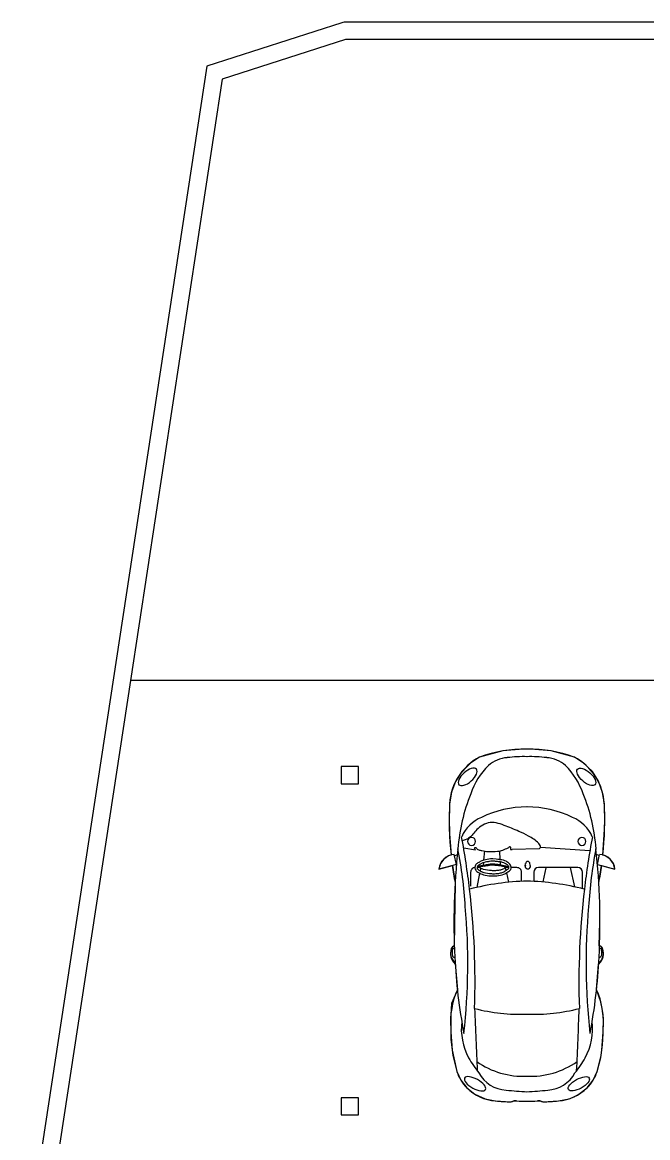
# Model space of a CAD drawing. Header units: inches. Extents: x -37 to 842, y -205 to 94.
# Drawn here: x -11.35 to -4.09, y -3.38 to 9.59 of the extents above; entities that cross this region are included whole.
import ezdxf

# ---------------------------------------------------------------- set-up
doc = ezdxf.new("R2010")
doc.units = ezdxf.units.IN
doc.header["$MEASUREMENT"] = 0
doc.layers.add('ABASE', color=254, linetype='Continuous')
doc.layers.add('AL_MOBILIARIO', color=8, linetype='Continuous')

# ---------------------------------------------------------------- blocks, each defined once
blk = doc.blocks.new('car5p')
at = {"layer": 'AL_MOBILIARIO'}
for p, q in [((54.261, -35.015), (54.196, -34.997)), ((54.196, -34.997), (54.239, -35.153)), ((54.253, -35.2), (54.196, -34.997)), ((53.217, -35.131), (53.177, -35.137)), ((53.273, -35.141), (53.217, -35.131)), ((54.315, -35.054), (54.261, -35.015)), ((54.352, -35.11), (54.315, -35.054)), ((54.361, -35.138), (54.352, -35.11)), ((54.659, -35.118), (54.361, -35.138)), ((54.774, -35.117), (54.659, -35.118)), ((54.958, -35.121), (54.774, -35.117)), ((55.092, -35.143), (54.958, -35.121)), ((51.743, -35.252), (51.656, -35.321)), ((51.844, -35.205), (51.743, -35.252)), ((52.093, -35.149), (51.844, -35.205)), ((52.302, -35.134), (52.093, -35.149)), ((52.503, -35.136), (52.302, -35.134)), ((52.636, -35.145), (52.503, -35.136)), ((52.795, -35.211), (52.636, -35.145)), ((53.102, -35.186), (52.795, -35.211)), ((53.177, -35.137), (53.102, -35.186)), ((53.177, -35.137), (53.177, -35.137)), ((53.295, -35.153), (53.273, -35.141)), ((53.304, -35.176), (53.295, -35.153)), ((54.039, -35.185), (53.304, -35.176)), ((54.239, -35.153), (54.039, -35.185)), ((54.253, -35.2), (54.367, -35.175)), ((54.351, -35.179), (54.367, -35.211)), ((55.217, -35.19), (55.092, -35.143)), ((55.331, -35.263), (55.217, -35.19)), ((55.431, -35.368), (55.331, -35.263)), ((51.656, -35.321), (51.582, -35.415)), ((54.418, -35.421), (54.44, -35.285)), ((55.499, -35.47), (55.431, -35.368)), ((51.582, -35.415), (51.528, -35.533)), ((54.149, -35.47), (53.984, -35.436)), ((54.206, -35.482), (54.176, -35.476)), ((54.232, -35.529), (54.215, -35.442)), ((54.244, -35.528), (54.227, -35.441)), ((54.242, -35.515), (54.276, -35.518)), ((54.303, -35.52), (54.409, -35.529)), ((55.572, -35.741), (55.499, -35.47)), ((51.505, -35.65), (51.493, -35.833)), ((51.528, -35.533), (51.505, -35.65)), ((54.154, -35.782), (54.045, -35.806)), ((54.215, -35.768), (54.182, -35.776)), ((54.239, -35.702), (54.215, -35.81)), ((54.251, -35.701), (54.227, -35.809)), ((54.248, -35.713), (54.282, -35.711)), ((54.308, -35.71), (54.407, -35.705)), ((55.591, -35.975), (55.572, -35.741)), ((51.493, -35.833), (51.504, -35.866)), ((51.504, -35.866), (51.5, -36.02)), ((54.433, -36.162), (54.425, -35.85)), ((51.5, -36.02), (51.505, -36.173)), ((54.231, -35.999), (54.262, -36.005)), ((55.591, -36.065), (55.591, -35.975)), ((54.161, -36.099), (54.055, -36.099)), ((54.215, -36.61), (54.215, -36.153)), ((54.231, -36.06), (54.262, -36.054)), ((55.572, -36.3), (55.591, -36.065)), ((51.505, -36.173), (51.494, -36.205)), ((51.494, -36.205), (51.504, -36.387)), ((54.213, -36.24), (54.048, -36.205)), ((54.409, -36.751), (54.45, -36.177)), ((55.5, -36.571), (55.572, -36.3)), ((51.504, -36.387), (51.528, -36.511)), ((51.528, -36.511), (51.55, -36.567)), ((54.215, -36.524), (53.991, -36.574)), ((51.55, -36.567), (51.58, -36.622)), ((51.58, -36.622), (51.656, -36.72)), ((53.97, -36.665), (54.161, -36.665)), ((55.387, -36.723), (55.423, -36.689)), ((55.423, -36.689), (55.5, -36.571)), ((51.656, -36.72), (51.743, -36.789)), ((51.743, -36.789), (51.844, -36.835)), ((55.218, -36.851), (55.331, -36.78)), ((55.331, -36.78), (55.387, -36.723)), ((51.844, -36.835), (52.009, -36.878)), ((52.009, -36.878), (52.093, -36.892)), ((52.093, -36.892), (52.302, -36.906)), ((52.302, -36.906), (52.421, -36.908)), ((52.421, -36.908), (52.504, -36.905)), ((52.504, -36.905), (52.577, -36.895)), ((52.577, -36.895), (52.653, -36.88)), ((52.653, -36.88), (52.798, -36.828)), ((52.798, -36.828), (53.092, -36.852)), ((53.092, -36.852), (53.144, -36.892)), ((53.144, -36.892), (53.208, -36.908)), ((53.208, -36.908), (53.27, -36.9)), ((53.27, -36.9), (53.296, -36.888)), ((53.296, -36.888), (53.306, -36.861)), ((53.306, -36.861), (53.582, -36.869)), ((53.582, -36.869), (53.804, -36.866)), ((53.804, -36.866), (54.039, -36.856)), ((54.039, -36.856), (54.239, -36.888)), ((54.253, -36.84), (54.196, -37.043)), ((54.239, -36.888), (54.196, -37.043)), ((54.253, -36.84), (54.367, -36.865)), ((54.315, -36.987), (54.353, -36.93)), ((54.351, -36.862), (54.367, -36.829)), ((54.353, -36.93), (54.359, -36.902)), ((54.359, -36.902), (54.659, -36.922)), ((54.659, -36.922), (54.774, -36.924)), ((54.774, -36.924), (54.958, -36.92)), ((54.958, -36.92), (55.089, -36.899)), ((55.089, -36.899), (55.218, -36.851)), ((54.196, -37.043), (54.258, -37.026)), ((54.258, -37.026), (54.315, -36.987))]:
    blk.add_line(p, q, dxfattribs=at)
for points in [[(54.215, -35.419, 0.414214), (54.161, -35.365), (54, -35.365)], [(54.056, -35.958), (54.161, -35.958, 0.414214), (54.215, -35.903), (54.215, -35.837)]]:
    blk.add_lwpolyline(points, format="xyb", dxfattribs=at)
for points in [[(54.215, -35.465), (54.215, -35.442)], [(54.215, -35.81), (54.215, -35.768)]]:
    blk.add_lwpolyline(points, dxfattribs=at)
for centre, radius, start, end in [((54.18, -35.184), 0.187, 2.5895, 85.1642), ((52.421, -36.059), 0.927, 66.1695, 94.4524), ((53.217, -35.299), 0.167, 70.422, 137.6815), ((54.774, -39.117), 4, 87.3617, 95.9207), ((54.923, -35.769), 0.649, 27.4706, 86.8958), ((51.984, -35.645), 0.461, 107.6667, 135.3654), ((52.302, -36.644), 1.509, 88.2419, 107.6667), ((52.34, -35.956), 0.699, 83.0468, 118.6215), ((53.463, -41.397), 6.222, 92.6645, 100.8935), ((53.194, -35.175), 0.0208, 117.3553, 198.6953), ((53.582, -42.914), 7.743, 83.6862, 93.0174), ((53.217, -35.221), 0.072, 86.3517, 116.7819), ((53.229, -35.293), 0.144, 74.075, 92.8953), ((53.265, -35.165), 0.0111, 290.9563, 74.075), ((53.269, -35.176), 0.0346, 358.953, 82.653), ((53.485, -30.452), 4.859, 273.2586, 281.2572), ((52.788, -25.565), 9.859, 276.8538, 280.432), ((54.774, -39.117), 4, 97.6796, 100.5813), ((54.287, -37.287), 2.074, 67.7656, 85.955), ((54.402, -35.654), 0.428, 22.2685, 66.4568), ((52.021, -35.688), 0.518, 134.8156, 176.2091), ((52.535, -36.313), 1.106, 118.6215, 129.6583), ((53.106, -27.987), 7.346, 263.6037, 275.1155), ((52.882, -26.178), 9.239, 268.1085, 276.7269), ((51.036, -36.108), 3.024, 1.6629, 14.4466), ((54.802, -36.174), 0.851, 45.0395, 71.5127), ((52.014, -35.801), 0.386, 118.5377, 176.7022), ((52.713, -35.972), 0.923, 144.5605, 182.9807), ((54.975, -101.77), 66.401, 92.06958, 92.69392), ((54.64, -35.944), 2.13, 165.5498, 182.063), ((53.724, -36.02), 1.197, 359.966, 26.1842), ((54.158, -35.975), 1.433, 358.203, 20.657), ((55.125, -35.814), 0.368, 3.5765, 41.0654), ((53.045, -35.836), 1.552, 173.2716, 179.9906), ((66.888, -37.095), 15.317, 175.0732, 175.9774), ((51.594, -35.818), 0.102, 189.8044, 208.967), ((52.413, -35.992), 0.914, 174.1186, 181.7543), ((50.991, -35.875), 0.514, 357.37, 0.8403), ((54.009, -35.979), 1.496, 358.4023, 7.2064), ((52.413, -36.048), 0.914, 178.2457, 185.8814), ((66.888, -34.946), 15.317, 184.0226, 184.9268), ((52.713, -36.068), 0.923, 177.0193, 215.4395), ((54.64, -36.097), 2.13, 177.937, 194.4502), ((51.036, -35.932), 3.024, 345.5534, 358.3371), ((54.231, -36.03), 0.0305, 67.3801, 292.6199), ((54.262, -36.03), 0.0244, 270, 90), ((53.724, -36.021), 1.197, 333.8158, 0.034), ((54.009, -36.062), 1.496, 352.7936, 1.5977), ((54.158, -36.065), 1.433, 339.343, 1.797), ((50.991, -36.165), 0.514, 359.1597, 2.63), ((54.161, -36.153), 0.0544, 0, 90), ((51.594, -36.222), 0.102, 151.033, 170.1956), ((53.045, -36.205), 1.552, 180.0094, 186.7284), ((52.014, -36.239), 0.386, 183.2978, 241.4623), ((55.125, -36.227), 0.368, 318.9346, 356.4235), ((52.021, -36.352), 0.518, 183.7909, 225.1844), ((54.402, -36.387), 0.428, 293.5432, 337.7315), ((54.802, -35.866), 0.851, 288.4873, 314.9605), ((52.535, -35.727), 1.106, 230.3417, 241.3785), ((54.975, 29.73), 66.401, 267.30608, 267.93042), ((52.882, -45.863), 9.239, 83.2731, 91.8915), ((52.788, -46.476), 9.859, 79.568, 83.1462), ((54.161, -36.61), 0.0544, 270, 360), ((54.287, -34.754), 2.074, 274.045, 292.2344), ((54.923, -36.271), 0.649, 273.1042, 332.5294), ((51.984, -36.396), 0.461, 224.6346, 252.3333), ((52.34, -36.084), 0.699, 241.3785, 276.9532), ((53.106, -44.053), 7.346, 84.8845, 96.3963), ((53.463, -30.643), 6.222, 259.1065, 267.3355), ((53.485, -41.588), 4.859, 78.7428, 86.7414), ((52.302, -35.397), 1.509, 252.3333, 271.7581), ((52.421, -35.982), 0.927, 265.5476, 293.8305), ((53.217, -36.742), 0.167, 222.3185, 289.578), ((53.194, -36.865), 0.0208, 161.3047, 242.6447), ((53.582, -29.126), 7.743, 266.9826, 276.3138), ((53.217, -36.819), 0.072, 243.2181, 273.6483), ((53.229, -36.747), 0.144, 267.1047, 285.925), ((53.265, -36.875), 0.0111, 285.925, 69.0437), ((53.269, -36.865), 0.0346, 277.347, 1.047), ((54.774, -32.924), 4, 259.4187, 262.3204), ((54.18, -36.857), 0.187, 274.8358, 357.4105), ((54.774, -32.924), 4, 264.0793, 272.6383)]:
    blk.add_arc(centre, radius, start, end, dxfattribs=at)
at = {"layer": 'AL_MOBILIARIO', "extrusion": (0, 0, -1)}
for centre, major_axis, ratio in [((55.269, -35.331), (0.09, -0.102), 0.463754), ((51.702, -35.417), (0.067, 0.121), 0.405921)]:
    blk.add_ellipse(centre, major_axis=major_axis, ratio=ratio, dxfattribs=at)
at = {"layer": 'AL_MOBILIARIO'}
for centre in [(54.519, -35.376), (54.519, -36.659)]:
    blk.add_ellipse(centre, major_axis=(0, -0.0467), ratio=0.983266, start_param=4.712389, end_param=10.995574, dxfattribs=at)
for centre, major_axis, ratio in [((51.702, -36.623), (0.067, -0.121), 0.405921), ((55.269, -36.71), (0.09, 0.102), 0.463754)]:
    blk.add_ellipse(centre, major_axis=major_axis, ratio=ratio, dxfattribs=at)
for points, knots in [([(54.433, -36.162), (54.436, -36.169), (54.458, -36.187), (54.506, -36.15), (54.545, -36.103), (54.591, -36.023), (54.646, -35.909), (54.695, -35.783), (54.74, -35.667), (54.741, -35.569), (54.7, -35.488), (54.648, -35.426), (54.592, -35.387), (54.559, -35.347), (54.543, -35.32), (54.528, -35.269)], [0, 0, 0, 0, 0.527288, 1.647451, 3.487558, 5.099073, 7.968657, 12.238313, 14.475187, 16.613757, 18.744202, 20.639343, 22.223389, 23.452731, 24.286529, 24.286529, 24.286529, 24.286529]), ([(54.309, -35.703), (54.311, -35.689), (54.298, -35.768), (54.28, -35.79), (54.252, -35.829), (54.22, -35.839), (54.186, -35.833), (54.163, -35.794), (54.13, -35.744), (54.117, -35.673), (54.118, -35.594), (54.128, -35.521), (54.151, -35.461), (54.179, -35.425), (54.209, -35.413), (54.232, -35.418), (54.252, -35.425), (54.267, -35.448), (54.295, -35.487), (54.311, -35.573), (54.321, -35.608), (54.306, -35.717), (54.309, -35.703)], [0, 0, 0, 0, 0.03969, 0.089634, 0.13125, 0.1542862, 0.1797268, 0.2207266, 0.2680991, 0.3447665, 0.4095645, 0.4843001, 0.541515, 0.5817687, 0.6060665, 0.6262474, 0.6436722, 0.6634686, 0.6988791, 0.7758465, 0.8696394, 0.907731, 0.907731, 0.907731, 0.907731]), ([(54.282, -35.705), (54.281, -35.71), (54.28, -35.715), (54.278, -35.726), (54.276, -35.732), (54.272, -35.749), (54.27, -35.756), (54.265, -35.765), (54.263, -35.768), (54.259, -35.775), (54.257, -35.777), (54.251, -35.785), (54.246, -35.792), (54.239, -35.8), (54.236, -35.802), (54.231, -35.806), (54.229, -35.807), (54.225, -35.809), (54.223, -35.81), (54.217, -35.81), (54.213, -35.81), (54.208, -35.809), (54.207, -35.808), (54.204, -35.807), (54.202, -35.805), (54.197, -35.8), (54.194, -35.796), (54.189, -35.787), (54.185, -35.781), (54.179, -35.771), (54.176, -35.766), (54.169, -35.755), (54.166, -35.749), (54.16, -35.737), (54.157, -35.73), (54.153, -35.717), (54.152, -35.71), (54.147, -35.688), (54.146, -35.672), (54.144, -35.641), (54.144, -35.625), (54.147, -35.578), (54.151, -35.547), (54.162, -35.506), (54.167, -35.495), (54.174, -35.479), (54.177, -35.473), (54.184, -35.462), (54.188, -35.457), (54.194, -35.45), (54.198, -35.448), (54.204, -35.444), (54.208, -35.442), (54.212, -35.442), (54.213, -35.442), (54.217, -35.442), (54.219, -35.442), (54.224, -35.444), (54.227, -35.444), (54.232, -35.446), (54.233, -35.447), (54.234, -35.448), (54.234, -35.448), (54.235, -35.448), (54.236, -35.449), (54.238, -35.452), (54.24, -35.454), (54.244, -35.46), (54.246, -35.462), (54.249, -35.467), (54.251, -35.47), (54.255, -35.477), (54.258, -35.481), (54.263, -35.49), (54.265, -35.495), (54.269, -35.505), (54.27, -35.511), (54.275, -35.527), (54.278, -35.539), (54.282, -35.557), (54.283, -35.563), (54.285, -35.575), (54.286, -35.58), (54.289, -35.594), (54.29, -35.603), (54.29, -35.622), (54.289, -35.629), (54.288, -35.642), (54.288, -35.648), (54.286, -35.669), (54.283, -35.688), (54.282, -35.699), (54.282, -35.701), (54.282, -35.703), (54.282, -35.704), (54.282, -35.705), (54.282, -35.705), (54.282, -35.705)], [0.497033, 0.497033, 0.497033, 0.497033, 0.723444, 0.723444, 0.974636, 0.974636, 1.50964, 1.50964, 2.044645, 2.044645, 2.271061, 2.271061, 2.862376, 2.862376, 3.217654, 3.217654, 3.537253, 3.537253, 3.856852, 3.856852, 4.368613, 4.368613, 4.584627, 4.584627, 4.99269, 4.99269, 5.400753, 5.400753, 5.808816, 5.808816, 6.216879, 6.216879, 6.778716, 6.778716, 7.350371, 7.350371, 7.922025, 7.922025, 9.065335, 9.065335, 10.208644, 10.208644, 12.495263, 12.495263, 13.409896, 13.409896, 13.929088, 13.929088, 14.44828, 14.44828, 14.909885, 14.909885, 15.371489, 15.371489, 15.62524, 15.62524, 15.87899, 15.87899, 16.120875, 16.120875, 16.36276, 16.36276, 16.51635, 16.51635, 16.669941, 16.669941, 16.921521, 16.921521, 17.136676, 17.136676, 17.351831, 17.351831, 17.782142, 17.782142, 18.204974, 18.204974, 18.627807, 18.627807, 19.473473, 19.473473, 19.978923, 19.978923, 20.484372, 20.484372, 21.475119, 21.475119, 21.859144, 21.859144, 22.162884, 22.162884, 22.770362, 22.770362, 22.900493, 22.900493, 22.951221, 22.951221, 22.964298, 22.964298, 22.964298, 22.964298]), ([(54.221, -35.782), (54.22, -35.779), (54.218, -35.777), (54.213, -35.769), (54.21, -35.764), (54.203, -35.753), (54.2, -35.747), (54.194, -35.735), (54.192, -35.728), (54.188, -35.715), (54.186, -35.707), (54.182, -35.685), (54.18, -35.67), (54.178, -35.638), (54.179, -35.623), (54.181, -35.576), (54.185, -35.545), (54.197, -35.504), (54.201, -35.493), (54.209, -35.477), (54.212, -35.471), (54.216, -35.463), (54.218, -35.462), (54.219, -35.46)], [5.596292, 5.596292, 5.596292, 5.596292, 5.808816, 5.808816, 6.216879, 6.216879, 6.778716, 6.778716, 7.350371, 7.350371, 7.922025, 7.922025, 9.065335, 9.065335, 10.208644, 10.208644, 12.495263, 12.495263, 13.409896, 13.409896, 13.929088, 13.929088, 14.118229, 14.118229, 14.118229, 14.118229]), ([(54.418, -35.421), (54.423, -35.419), (54.429, -35.413), (54.447, -35.409), (54.448, -35.419), (54.447, -35.426), (54.44, -35.434), (54.429, -35.443), (54.42, -35.465), (54.408, -35.507), (54.4, -35.581), (54.4, -35.658), (54.413, -35.731), (54.436, -35.775), (54.445, -35.811), (54.463, -35.819), (54.457, -35.825), (54.45, -35.828), (54.441, -35.827), (54.433, -35.83), (54.42, -35.827), (54.425, -35.843), (54.425, -35.85)], [0, 0, 0, 0, 0.0138597, 0.0278304, 0.0329137, 0.0379971, 0.0465756, 0.0592704, 0.0762214, 0.1105991, 0.1789801, 0.2766959, 0.3173629, 0.3800771, 0.4110544, 0.4160421, 0.4210284, 0.4277212, 0.4387433, 0.4448131, 0.4508005, 0.4694463, 0.4694463, 0.4694463, 0.4694463]), ([(54.232, -35.529), (54.234, -35.536), (54.236, -35.543), (54.239, -35.557), (54.24, -35.563), (54.242, -35.575), (54.244, -35.58), (54.246, -35.594), (54.247, -35.603), (54.247, -35.622), (54.246, -35.629), (54.245, -35.642), (54.245, -35.648), (54.243, -35.669), (54.241, -35.688), (54.239, -35.699), (54.239, -35.7), (54.239, -35.702)], [18.939067, 18.939067, 18.939067, 18.939067, 19.473473, 19.473473, 19.978923, 19.978923, 20.484372, 20.484372, 21.475119, 21.475119, 21.859144, 21.859144, 22.162884, 22.162884, 22.770362, 22.770362, 22.871566, 22.871566, 22.871566, 22.871566]), ([(54.244, -35.528), (54.246, -35.535), (54.248, -35.542), (54.251, -35.556), (54.252, -35.562), (54.254, -35.574), (54.256, -35.579), (54.258, -35.593), (54.259, -35.602), (54.259, -35.621), (54.258, -35.628), (54.257, -35.641), (54.257, -35.647), (54.255, -35.668), (54.253, -35.687), (54.251, -35.698), (54.251, -35.699), (54.251, -35.701)], [18.939067, 18.939067, 18.939067, 18.939067, 19.473473, 19.473473, 19.978923, 19.978923, 20.484372, 20.484372, 21.475119, 21.475119, 21.859144, 21.859144, 22.162884, 22.162884, 22.770362, 22.770362, 22.871566, 22.871566, 22.871566, 22.871566])]:
    blk.add_open_spline(points, degree=3, knots=knots, dxfattribs=at)

msp = doc.modelspace()

# ---------------------------------------------------------------- linework, layer by layer
at = {"layer": 'ABASE', "color": 9}
for p, q in [((-7.6409, 9.5845), (-9.2089, 9.0807)), ((5.6039, 9.5888), (-7.6133, 9.5888)), ((-7.5961, 9.3888), (-9.0299, 8.9282)), ((5.4039, 9.3888), (-7.5961, 9.3888)), ((-9.2089, 9.0807), (-10.2938, 1.9689)), ((-9.0299, 8.9282), (-10.0961, 1.9388)), ((-10.2938, 1.9689), (-11.3537, -4.9789)), ((-10.0961, 1.9388), (-11.1819, -5.1789)), ((5.4039, 1.9388), (-10.0961, 1.9388))]:
    msp.add_line(p, q, dxfattribs=at)
for points in [[(-7.6461, 0.7388), (-7.4461, 0.7388), (-7.4461, 0.9388), (-7.6461, 0.9388)], [(-7.6461, -3.1112), (-7.4461, -3.1112), (-7.4461, -2.9112), (-7.6461, -2.9112)]]:
    msp.add_lwpolyline(points, close=True, dxfattribs=at)
msp.add_arc((-7.6133, 9.4988), 0.09, 90, 107.80992, dxfattribs=at)

# ---------------------------------------------------------------- block references
at = {"layer": 'ABASE', "color": 9, "rotation": 90}
msp.add_blockref('car5p', (-41.5088, -54.4515), dxfattribs=at)

doc.saveas('drawing.dxf')
